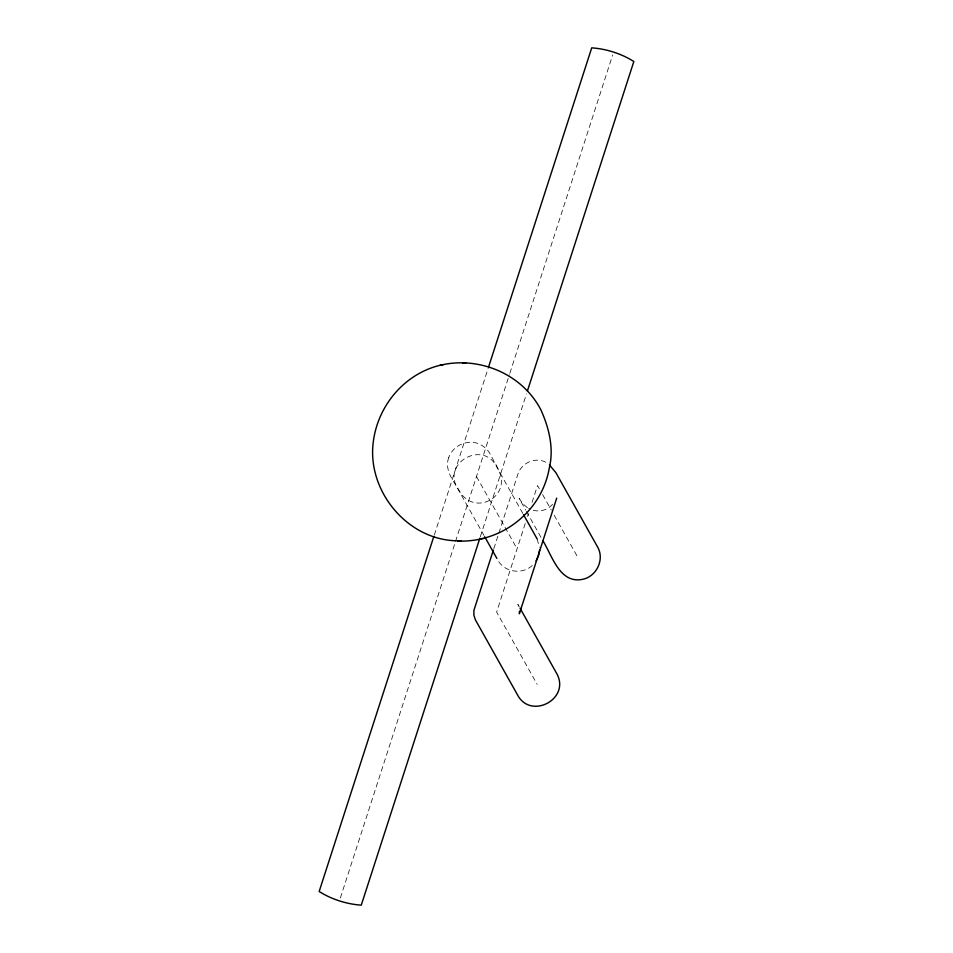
<?xml version="1.0" encoding="UTF-8"?>
<svg xmlns="http://www.w3.org/2000/svg" width="953" height="953" viewBox="0 0 953 953"><rect width="100%" height="100%" fill="white"/><g stroke="black" fill="none" stroke-linecap="round" stroke-linejoin="round"><path stroke-width="0.71" stroke-dasharray="4.76 3.57" d="M434.294 535.074L488.198 368.18M340.352 897.976L455.022 542.972M455.486 541.554L509.39 374.672M509.855 373.254L612.648 55.024M480.336 536.73L526.473 393.875M493.833 548.666L498.371 534.645M498.824 533.239L518.301 472.926C522.828 461.752 537.397 456.213 547.606 463.349M525.246 523.495L496.632 612.076L537.206 684.385M527.521 516.466L528.427 513.655M532.06 502.398L537.516 485.53L539.684 489.401M552.585 504.256C546.903 511.07 536.348 513.048 528.748 508.342M532.298 565.439C522.173 575.052 503.923 572.276 497.585 559.685M527.414 507.711L522.792 503.696L519.171 498.443L525.687 510.069M542.591 494.571L551.275 510.058M554.181 515.228L578.09 557.827M526.413 511.356L542.364 539.767M522.816 513.441L496.31 466.196C483.219 440.834 443.419 461.705 456.749 486.912L483.969 535.419M476.5 476.5L517.074 548.809M519.302 606.858L517.848 604.285L519.004 607.764M537.147 538.969L539.338 547.225M448.72 457.607C444.098 470.055 453.604 481.086 459.513 491.081C462.217 496.179 466.732 500.075 472.164 502.028C483.397 505.757 496.453 499.265 500.301 488.091C504.721 475.857 495.441 464.885 490.45 454.545C487.686 449.316 483.064 445.349 477.513 443.336C466.017 439.524 452.651 446.171 448.72 457.607"/><path stroke-width="1.43" d="M519.373 611.35L519.373 613.768L556.719 498.133M539.577 550.084L538.54 555.754L536.051 560.995M433.829 536.491L319.16 891.496C331.501 899.334 346.689 904.147 361.27 905.147L479.883 538.147M488.651 366.774L591.73 47.853C606.311 48.853 621.499 53.666 633.84 61.504L527.39 391.052M493.38 550.072L473.903 610.385L473.891 615.233L475.416 619.879L517.431 694.737C530.523 720.099 570.323 699.228 556.993 674.021L520.028 608.157M457.821 541.054C502.124 542.829 541.852 511.308 549.321 467.923C554.086 448.339 548.988 427.635 540.792 409.671C522.077 373.767 478.882 355.862 439.917 365.321C404.584 373.921 378.281 405.263 373.433 440.834C365.988 491.45 409.266 542.793 461.109 540.744M439.917 365.321L442.871 365.047M462.693 363.022L465.969 362.724M480.931 538.719L483.874 538.445M549.464 464.957L555.861 472.617L597.865 547.475C604.571 559.876 596.447 576.458 582.771 579.293C559.792 584.237 552.121 555.694 543.091 541.066M523.542 514.715L537.147 538.969M484.696 536.706L496.87 558.41"/></g></svg>
